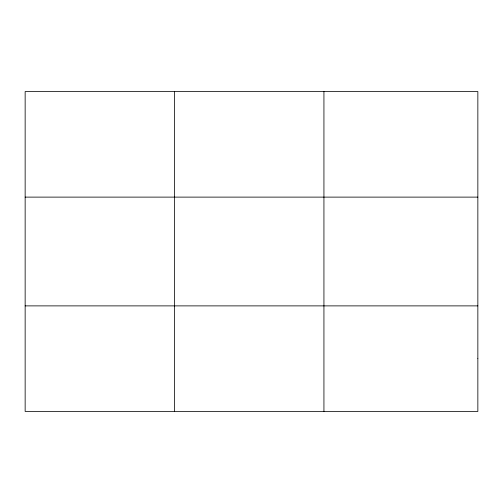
<?xml version="1.0" encoding="UTF-8"?>
<svg xmlns="http://www.w3.org/2000/svg" width="503" height="503" viewBox="0 0 503 503"><rect width="100%" height="100%" fill="white"/><g stroke="black" fill="none" stroke-linecap="round" stroke-linejoin="round"><path stroke-width="0.75" d="M174.541 411.441L174.541 91.559M323.932 411.441L323.932 91.559M25.15 197.119L477.85 197.119M25.15 305.881L477.85 305.881M477.85 358.664L477.85 411.441L25.15 411.441L25.15 91.559L477.85 91.559L477.85 358.664"/></g></svg>
